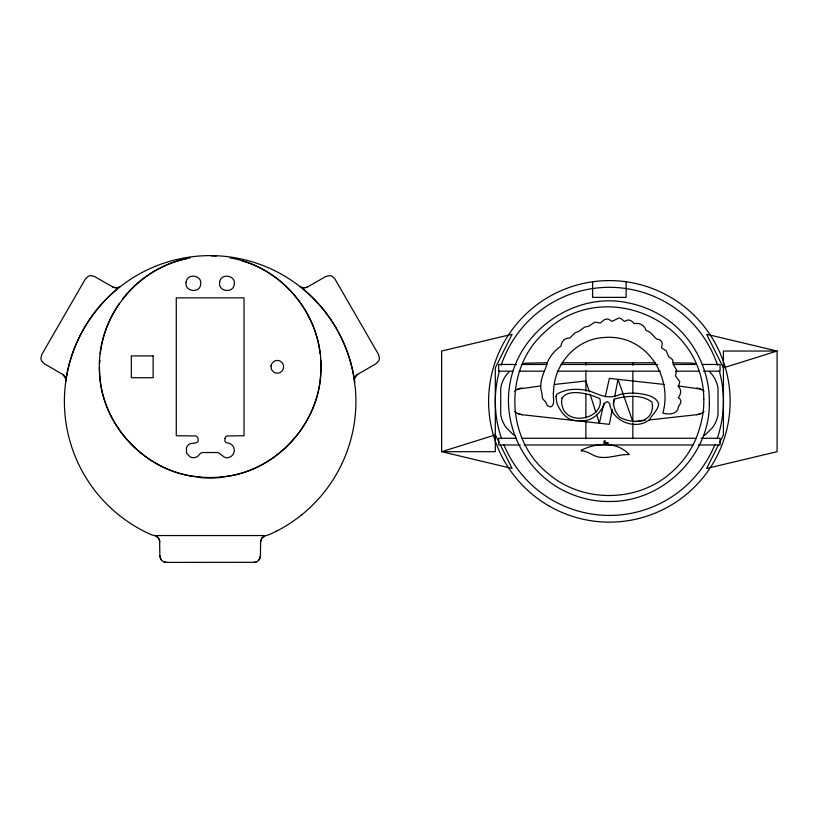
<?xml version="1.0" encoding="UTF-8"?>
<svg xmlns="http://www.w3.org/2000/svg" width="818" height="818" viewBox="0 0 818 818"><rect width="100%" height="100%" fill="white"/><g stroke="black" fill="none" stroke-linecap="round" stroke-linejoin="round"><path stroke-width="1.23" d="M320.656 359.992C325.595 417.763 278.089 473.162 220.226 477.058A110.727 110.727 0 0 1 200.103 477.058C147.066 473.244 101.78 426.495 99.653 373.366C95.348 319.255 136.626 266.627 190.205 257.926M99.663 360.135L99.51 363.356L99.673 360.002M161.31 559.87L159.899 556.567L159.592 540.228L157.71 537.15L154.101 535.412A13.425 13.425 0 0 1 150.553 534.379A145.747 145.747 0 0 1 71.974 447.753L69.775 440.575A145.747 145.747 0 0 1 64.499 395.943A145.635 145.635 0 0 1 65.839 380.994L65.225 377.118L63.375 374.818L44.244 363.683L41.636 360.942A6.728 6.728 0 0 1 40.9 358.192L41.79 354.511L85.399 278.979L88.139 276.372A6.728 6.728 0 0 1 90.89 275.635L94.571 276.525L113.661 287.486L117.373 287.885M259.02 559.87L260.421 556.567L260.615 540.78L261.74 538.132L263.887 536.209M260.482 555.678L259.879 558.469A6.697 6.697 0 0 1 254.787 562.314L166.555 562.395L163.764 561.782M260.482 542.048L262.118 537.661L266.228 535.412A13.425 13.425 0 0 0 269.776 534.379L276.566 531.127M100.246 353.683C102.403 335.687 109.05 318.263 119.428 303.396M65.808 381.198C70.655 345.707 89.182 312.343 116.749 289.47M65.839 380.994C70.951 344.041 90.91 309.47 120.358 286.566A145.676 145.676 0 0 1 139.684 273.785A145.747 145.747 0 0 1 175.625 259.766L183.212 258.12A145.747 145.747 0 0 1 237.067 258.13L244.674 259.756A145.747 145.747 0 0 1 287.302 277.711A145.543 145.543 0 0 1 299.971 286.566L303.642 287.967L306.556 287.527L325.758 276.525L329.439 275.635A6.728 6.728 0 0 1 332.19 276.372L334.93 278.979L378.54 354.511L379.429 358.192A6.728 6.728 0 0 1 378.693 360.942L376.086 363.683L357.047 374.736L354.838 377.742M612.242 409.348L609.369 424.348L522.017 414.706L518.111 413.663M613.203 404.348L614.165 399.348M614.645 396.842L617.999 379.337L632.846 421.751L632.846 396.27M603.817 403.305L599.379 423.243L596.68 414.787M605.208 397.078L609.369 378.386L664.155 384.44M718.398 444.982L706.65 468.458L777.1 451.689L777.1 351.045L706.65 334.276L723.429 367.824L777.1 351.045L723.429 351.045L723.429 434.91L719.513 442.743M122.577 299.122C138.436 278.519 161.759 263.877 187.199 258.519M509.185 371.638L506.107 375.237A30.194 30.194 0 0 0 500.718 388.253L500.718 414.481A30.194 30.194 0 0 0 506.097 427.497L512.784 434.184A30.194 30.194 0 0 0 514.757 435.503M357.783 374.245C352.66 377.098 354.818 383.979 355.349 388.468A145.849 145.849 0 0 1 354.91 418.468A145.911 145.911 0 0 1 301.699 514.839M120.358 286.566L116.688 287.967L112.864 287.087M307.466 287.087L302.967 287.895M518.111 389.071L540.8 385.953M700.617 413.663L696.721 414.706L649.134 419.961M256.566 561.782L253.774 562.395M554.573 384.44L585.882 380.983L589.359 391.853M634.103 421.618L645.371 420.37M547.058 362.793L525.81 363.161A30.194 30.194 0 0 0 523.5 363.611M562.324 362.793L655.146 362.793M672.948 362.793L692.928 363.161A30.194 30.194 0 0 1 695.249 363.621M516.475 364.47L498.663 364.47L498.663 371.178L512.661 371.178M521.567 364.47L547.017 364.47M561.015 364.47L657.723 364.47M672.989 364.47L695.893 364.47M702.253 364.47L720.075 364.47L720.075 371.178L703.531 371.178M519.021 371.178L544.471 371.178M557.201 371.178L660.269 371.178M675.535 371.178L698.439 371.178M516.475 438.274L498.663 438.274L498.663 444.982L520.299 444.982M521.567 438.274L695.893 438.274M700.985 438.274L720.075 438.274L720.075 444.982L698.439 444.982M524.113 444.982L693.347 444.982M156.044 535.555L264.286 535.555M211.422 255.87L216.3 255.993M166.555 562.395L165.543 562.314A6.697 6.697 0 0 1 160.451 558.469L159.847 555.678M677.938 385.953L700.617 389.071M230.114 257.926C283.703 266.627 324.981 319.255 320.676 373.366C318.55 426.495 273.263 473.244 220.226 477.058L220.226 477.579A111.32 111.32 0 0 1 200.103 477.579L200.103 477.058C144.725 473.193 98.272 422.323 99.459 366.812M241.995 260.789C283.345 272.721 315.4 310.758 320.073 353.56M156.442 536.219L158.784 538.428L159.847 542.048M62.546 374.245L65.491 377.732M299.971 286.566C329.419 309.47 349.378 344.041 354.491 380.994M302.936 288.938C331.27 312.159 350.176 346.423 354.736 382.773M709.554 371.638L712.621 375.237A30.194 30.194 0 0 1 718.03 388.264L718.02 414.481A30.194 30.194 0 0 1 712.631 427.507L705.944 434.184A30.194 30.194 0 0 1 703.971 435.503M499.225 442.743L495.309 434.91L441.638 451.689L441.638 351.045L512.078 334.276L495.309 367.824L495.309 451.689L441.638 451.689L512.078 468.458L500.34 444.982M590.126 394.266L595.903 412.374M632.846 362.793L632.846 365.37M632.846 371.127L632.846 393.724M632.846 422.967L632.846 438.775M626.138 281.77L626.138 297.374L592.59 297.374L592.59 281.77M585.882 362.793L585.882 365.217M585.882 370.759L585.882 391.178M585.882 393.724L585.882 417.937M585.882 421.751L585.882 438.908M301.709 514.808A145.849 145.849 0 0 1 276.545 531.158M704.042 411.505A13.425 13.425 0 0 1 696.731 414.706M696.731 388.029A13.425 13.425 0 0 1 704.042 391.229M522.017 414.716A13.446 13.446 0 0 1 514.696 411.505M514.696 391.198A13.446 13.446 0 0 1 522.017 387.988M719.257 370.81A114.06 114.06 0 0 1 717.151 438.683M714.942 444.532A114.06 114.06 0 0 1 503.796 444.532M501.587 438.683A114.06 114.06 0 0 1 499.481 370.81M501.189 365.227A114.06 114.06 0 0 1 717.55 365.227M553.612 391.157C552.16 395.523 556.24 404.849 550.432 407.016L547.324 405.513L545.626 401.873L542.518 398.663L541.71 392.159C538.878 385.074 542.661 374.562 545.851 367.65C547.406 358.99 553.858 350.82 561.076 346.075C560.995 341.719 565.279 337.374 569.727 338.079L574.757 333.008L579.042 331.29L584.594 327.077L588.51 326.29L594.942 322.149L600.412 323.008L604.257 319.787L606.547 319L608.694 319.286L612.028 321.362L618.899 318.008L620.821 318.509L624.369 321.29L625.484 321.147C628.418 318.366 632.283 320.983 634.134 323.652C639.471 322.486 644.645 325.135 646.036 330.503C651.179 331.638 653.234 336.474 656.977 339.296L658.091 339.296A4.99 4.99 0 0 1 662.232 343.652L661.486 347.865L666.22 350.799L668.592 356.515L672.508 359.583L673.695 365.155L676.65 370.012L675.463 375.871L679.758 381.658L678.419 386.658C681.854 389.644 680.985 394.47 678.275 397.732L679.758 398.734C683.255 402.589 677.611 405.697 677.836 409.521C675.044 414.746 667.856 414.491 662.897 413.09C670.821 384.204 656.2 351.362 627.703 340.503A56.207 56.207 0 0 0 603.224 337.578C575.933 339.265 554.144 364.225 553.612 391.157M703.787 399.164C704.196 412.947 700.832 426.515 695.729 439.235A94.203 94.203 0 0 1 670.954 472.814C637.12 502.876 581.69 503.131 547.692 473.172C505.146 438.908 503.765 368.427 544.594 332.292C602.017 276.423 703.296 318.703 703.787 399.164M555.974 396.515L556.935 403.448C561.036 412.722 567.682 422.068 579.492 420.524C591.741 422.395 600.514 413.223 604.921 402.947L607.437 401.658L609.655 403.519C611.731 421.352 636.097 430.789 649.584 419.593C652.283 414.174 658.255 410.135 658.684 403.877C655.995 395.626 645.146 394.521 637.754 393.376A58.569 58.569 0 0 0 619.267 394.654C609.216 399.777 599.103 394.767 589.696 391.014C578.888 388.407 566.455 388.274 556.721 394.307L555.974 396.515M709.329 403.09C710.034 455.432 662.825 501.536 610.77 501.465A96.984 96.984 0 0 1 571.056 493.96C527.978 476.833 501.281 428.203 510.135 382.732C519.41 330.043 575.351 291.535 627.774 302.783A103.099 103.099 0 0 1 672.355 323.366C695.873 342.64 709.963 372.66 709.329 403.09M186.085 282.261C184.295 291.607 199.756 293.846 200.696 284.378C202.486 275.032 187.025 272.783 186.085 282.261M219.633 282.261C217.844 291.607 233.294 293.846 234.245 284.378C236.034 275.032 220.574 272.783 219.633 282.261M270.952 365.861L271.515 369.583L274.071 372.333A6.37 6.37 0 0 0 280.441 372.333C284.623 370.145 284.623 363.478 280.441 361.29A6.37 6.37 0 0 0 274.071 361.311L271.985 363.223L270.952 365.861M224.899 438.52L224.899 440.912A2.434 2.434 0 0 0 225.124 441.577L226.116 442.61A2.434 2.434 0 0 0 226.77 442.865C230.482 442.886 233.948 445.779 234.275 449.542A7.382 7.382 0 0 1 229.786 457.119C224.48 460.023 221.811 453.826 217.762 452.528L202.567 452.528C199.336 452.63 198.774 456.986 195.533 457.374A7.372 7.372 0 0 1 190.287 457.006L186.606 453.223L186.402 447.957A7.372 7.372 0 0 1 189.756 443.908C193.099 442.64 200.073 444.256 197.813 437.957A3.364 3.364 0 0 0 195.799 435.953L176.279 435.749L176.279 297.875L244.05 297.875L244.05 435.749L227.056 435.953A3.364 3.364 0 0 0 225.052 437.957L224.899 438.52M561.966 398.161L561.598 401.515A19.98 19.98 0 0 0 563.735 410.237C572.651 425.585 603.837 417.241 599.972 398.806C590.678 394.123 568.684 387.844 561.966 398.161M652.539 406.014C652.038 424.286 631.823 423.867 619.788 417.231C615.463 412.783 612.007 405.135 614.461 399.092C626.148 395.8 641.823 394.204 651.956 402.088L652.539 406.014M605.003 440.882L604.625 442.814L607.733 442.528L608.398 443.162L606.404 443.949L603.96 443.305L603.817 441.597L605.003 440.882M581.71 450.023L581.189 450.882C588.122 450.738 593.582 456.996 600.637 457.313C610.33 458.356 619.563 454.082 629.257 454.593C617.324 441.362 596.434 442.62 581.71 450.023M153.14 355.912L131.33 355.912L131.33 377.722L153.14 377.722L153.14 355.912M548.98 505.953A120.767 120.767 0 0 0 730.137 401.372A120.767 120.767 0 0 0 548.98 296.781A120.767 120.767 0 0 0 548.98 505.953"/></g></svg>
